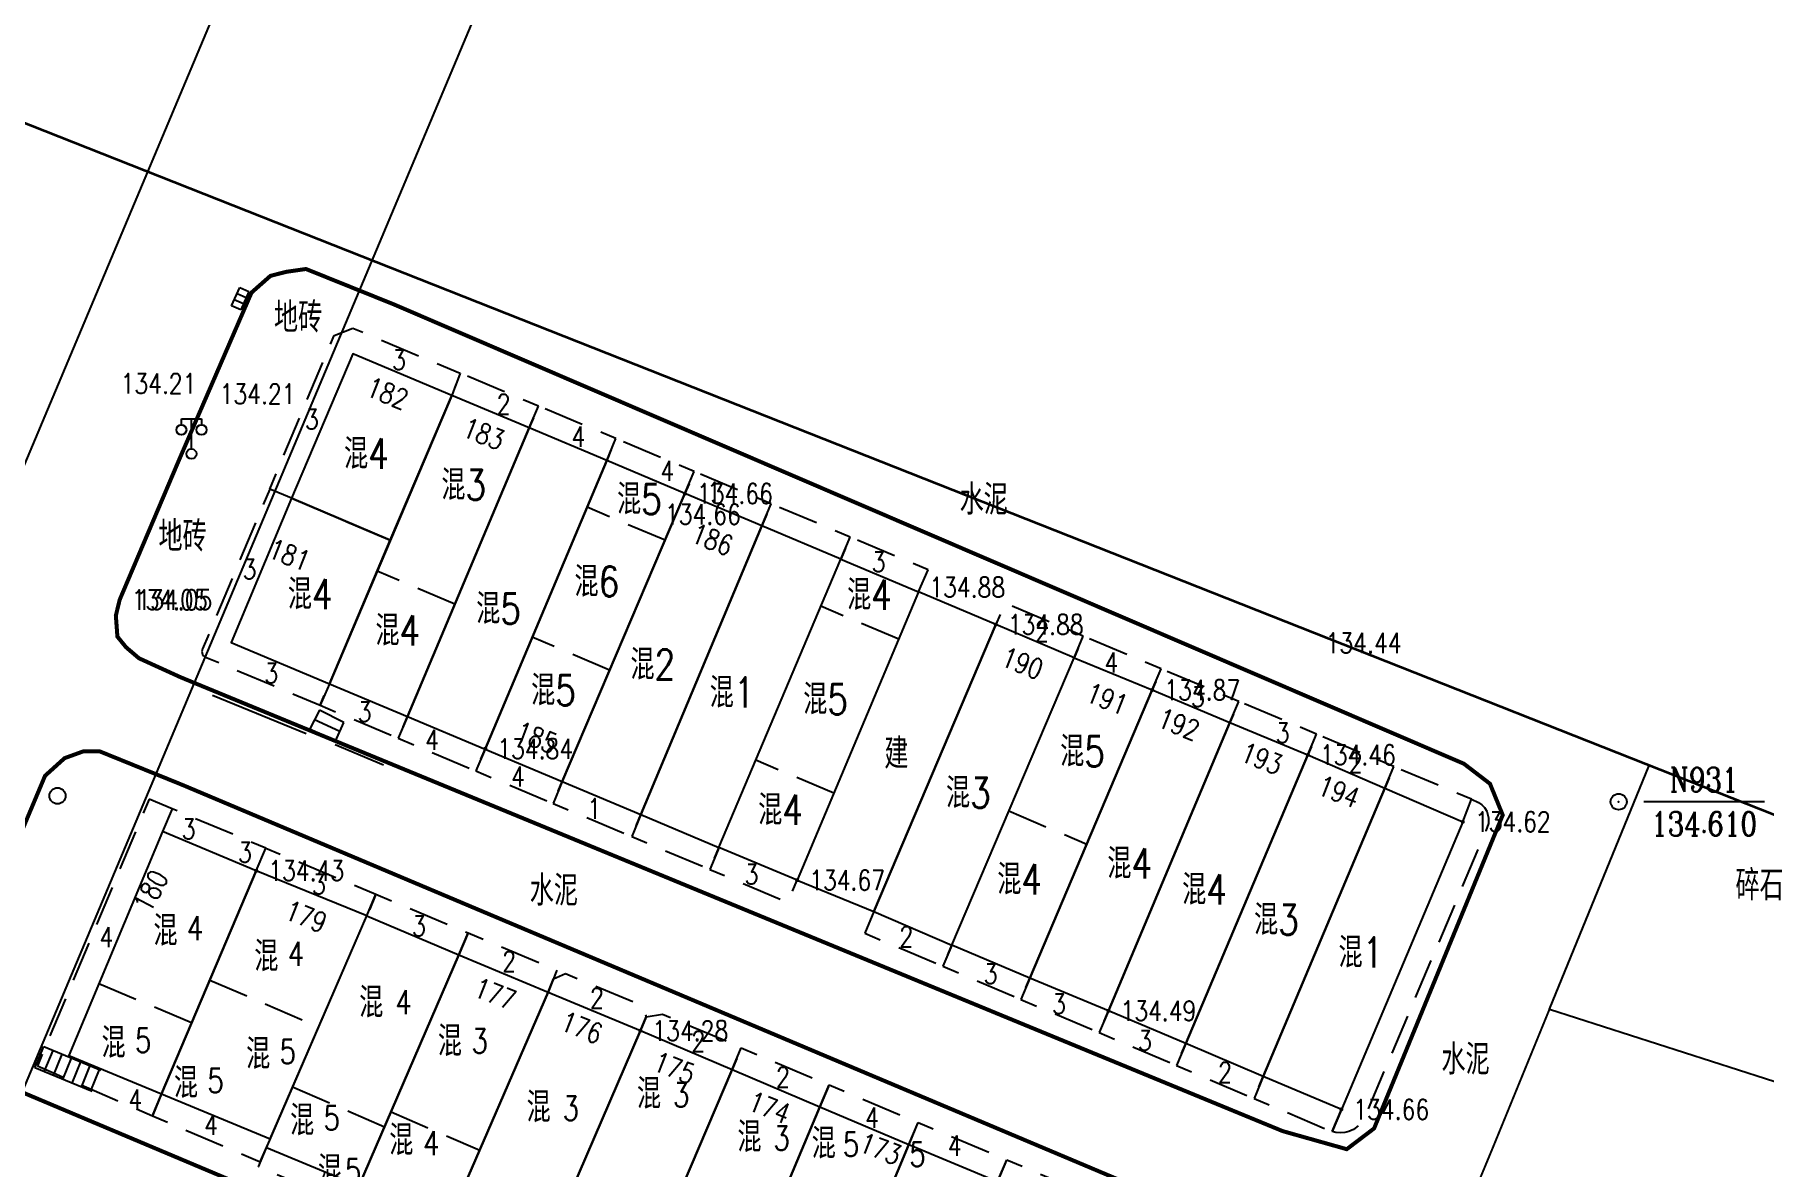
# Model space of a CAD drawing. Extents: x 529262 to 576451, y 2694391 to 2717535.
# Drawn here: x 566230.4 to 566316.5, y 2711377.1 to 2711433.5 of the extents above; entities that cross this region are included whole.
import ezdxf
from ezdxf.enums import TextEntityAlignment as Align
from ezdxf.xclip import XClip

# ---------------------------------------------------------------- set-up
doc = ezdxf.new("R2010")
doc.units = 0
doc.header["$XCLIPFRAME"] = 0
doc.linetypes.add('ACAD_ISO12W100', pattern=[22, 12, -3, 0.5, -3, 0.5, -3])
doc.linetypes.add('X5', pattern=[3, 2, -1])
for name, color, linetype in [('DLDW', 8, 'Continuous'), ('DLSS', 4, 'Continuous'), ('DMTZ', 8, 'Continuous'), ('GCD', 8, 'Continuous'), ('GXYZ', 8, 'Continuous'), ('JMD', 8, 'Continuous'), ('KZD', 8, 'Continuous'), ('PP-COM', 7, 'Continuous'), ('RD-中线', 40, 'Continuous'), ('RD-红线', 7, 'Continuous'), ('ZBTZ', 8, 'Continuous'), ('ZJ', 7, 'Continuous')]:
    doc.layers.add(name, color=color, linetype=linetype)
doc.layers.add('控制界线1', color=30, linetype='ACAD_ISO12W100', lineweight=35)
doc.styles.add('HZ', font='rs.shx', dxfattribs={"width": 0.8, "bigfont": 'hztxt.shx'})
doc.styles.add('romanc', font='romanc.shx', dxfattribs={"width": 0.8})
doc.linetypes.add('10422', pattern='A,0.75,[150,AAA.SHX,S=0.5,R=0,X=0,Y=0.5],1.5,[177,AAA.SHX,S=1,R=0,X=0,Y=0.4],0.75', length=3)
doc.linetypes.add('1161', pattern='A,0,[149,AAA.SHX,S=0.15,R=0,X=0,Y=0],-1.6', length=1.6)

# ---------------------------------------------------------------- blocks, each defined once
blk = doc.blocks.new('A$C19FD0107')
at = {"layer": 'RD-中线', "color": 8, "linetype": 'Continuous', "flags": 128}
blk.add_lwpolyline([(-4726.19, 17121.075), (-4914.584, 16673.494)], dxfattribs=at)
at = {"layer": 'RD-红线', "color": 8, "linetype": 'Continuous', "flags": 128}
blk.add_lwpolyline([(-4726.832, 17088.618), (-4728.784, 17083.981), (-4785.157, 16950.052)], dxfattribs=at)
blk = doc.blocks.new('gc097')
at = {"color": 8}
for p, q in [((-1, 2.9), (-1, 3.5)), ((-1, 3.5), (1, 3.5)), ((0, 0.5), (0, 3.5)), ((1, 3.5), (1, 2.9))]:
    blk.add_line(p, q, dxfattribs=at)
for centre in [(-1, 2.4), (1, 2.4), (0, 0)]:
    blk.add_circle(centre, 0.5, dxfattribs=at)
blk = doc.blocks.new('gc041')
for p, q in [((-1, 0.5), (1, 0.5)), ((-1, -0.5), (-1, 0.5)), ((-0.33, 0.5), (-0.33, -0.5)), ((0.33, 0.5), (0.33, -0.5)), ((1, 0.5), (1, -0.5)), ((1, -0.5), (-1, -0.5))]:
    blk.add_line(p, q)
blk = doc.blocks.new('GC200')
at = {"linetype": 'Continuous', "const_width": 0.2, "flags": 128}
blk.add_lwpolyline([(-0.1, 0, 1), (0.1, 0, 1)], format="xyb", close=True, dxfattribs=at)
blk = doc.blocks.new('gc122')
at = {"color": 8}
blk.add_circle((0, 0), 0.8, dxfattribs=at)
blk = doc.blocks.new('gc117')
at = {"color": 8}
blk.add_circle((0, 0), 0.8, dxfattribs=at)
blk.add_point((0, 0), dxfattribs=at)

msp = doc.modelspace()

# ---------------------------------------------------------------- linework, layer by layer
at = {"layer": 'DLSS', "linetype": 'Continuous', "const_width": 0.2, "elevation": 134.442, "flags": 128}
msp.add_lwpolyline([(566248.285, 2711420.045), (566243.906, 2711421.808), (566242.935, 2711421.671), (566242.136, 2711421.467), (566241.196, 2711420.638), (566237.618, 2711412.383), (566234.632, 2711405.352), (566234.443, 2711404.568), (566234.52, 2711403.523), (566234.949, 2711402.994), (566235.595, 2711402.444), (566237.676, 2711401.496), (566292.51, 2711378.923), (566295.696, 2711378.025), (566297.057, 2711379.057), (566303.459, 2711394.647), (566302.823, 2711396.205), (566301.527, 2711397.198)], close=True, dxfattribs=at)
msp.add_lwpolyline([(566248.285, 2711420.045), (566243.906, 2711421.808), (566242.935, 2711421.671), (566242.136, 2711421.467), (566241.196, 2711420.638), (566237.618, 2711412.383), (566234.632, 2711405.352), (566234.443, 2711404.568), (566234.52, 2711403.523), (566234.949, 2711402.994), (566235.595, 2711402.444), (566237.676, 2711401.496), (566292.51, 2711378.923), (566295.696, 2711378.025), (566297.057, 2711379.057), (566303.459, 2711394.647), (566302.823, 2711396.205), (566301.527, 2711397.198)], close=True, dxfattribs=at)
at = {"layer": 'DLSS', "linetype": 'Continuous', "const_width": 0.2, "flags": 128}
msp.add_lwpolyline([(566225.13, 2711382.817), (566285.979, 2711357.177), (566287.625, 2711356.986), (566288.776, 2711357.92), (566293.449, 2711369.526), (566293.931, 2711370.715), (566293.793, 2711372.077), (566292.705, 2711372.931), (566291.643, 2711373.435), (566237.766, 2711396.141), (566233.618, 2711397.823), (566232.845, 2711397.823), (566231.891, 2711397.476), (566230.92, 2711396.599), (566225.13, 2711382.817)], close=True, dxfattribs=at)
at = {"layer": 'DLSS', "linetype": 'Continuous', "elevation": 133.879, "flags": 128}
msp.add_lwpolyline([(566305.789, 2711384.995, 0.1, 0.1, 0), (566302.962, 2711378.091, 0.1, 0.1, 0), (566302.962, 2711378.091, 0.1, 0.1, 0), (566302.962, 2711378.091, 0.1, 0.1, 0), (566302.962, 2711378.091, 0.1, 0.1, 0), (566302.962, 2711378.091, 0.1, 0.1, 0), (566299.632, 2711370.08, 0.1, 0.1, 0), (566293.029, 2711353.475, 0.1, 0.1, 0), (566291.343, 2711349.921, 0.1, 0.1, 0), (566223.392, 2711378.604, 0, 0, 0)], format="xyseb", dxfattribs=at)
at = {"layer": 'DMTZ', "linetype": '10422', "flags": 128}
for points in [[(566243.921, 2711398.685), (566239.255, 2711400.589)], [(566247.757, 2711397.124), (566245.35, 2711398.133)]]:
    msp.add_lwpolyline(points, dxfattribs=at)
at = {"layer": 'JMD', "linetype": 'Continuous'}
for p, q in [((566244.577, 2711399.857), (566244.075, 2711398.894)), ((566245.585, 2711398.798), (566244.332, 2711399.387)), ((566245.782, 2711399.258), (566244.577, 2711399.857)), ((566245.38, 2711398.316), (566245.782, 2711399.258)), ((566245.389, 2711398.338), (566244.087, 2711398.917)), ((566230.415, 2711382.065), (566230.855, 2711383.127)), ((566230.855, 2711383.127, 134.274), (566233.693, 2711381.964)), ((566230.877, 2711381.875), (566231.317, 2711382.938)), ((566231.34, 2711381.686), (566231.779, 2711382.748)), ((566233.257, 2711380.9), (566230.415, 2711382.065)), ((566231.803, 2711381.496), (566232.241, 2711382.559)), ((566232.265, 2711381.306), (566232.703, 2711382.37)), ((566232.728, 2711381.117), (566233.165, 2711382.18)), ((566233.19, 2711380.927), (566233.627, 2711381.991))]:
    msp.add_line(p, q, dxfattribs=at)
at = {"layer": 'JMD', "linetype": 'X5', "flags": 128}
for points in [[(566243.183, 2711410.406), (566242.099, 2711410.862), (566245.307, 2711418.493), (566246.233, 2711418.87), (566251.573, 2711416.627), (566251.163, 2711415.521)], [(566243.183, 2711410.406), (566242.099, 2711410.862), (566245.307, 2711418.493), (566246.233, 2711418.87), (566251.573, 2711416.627), (566251.163, 2711415.521)], [(566255.011, 2711413.902), (566255.467, 2711414.991), (566251.573, 2711416.627), (566251.163, 2711415.521)], [(566255.011, 2711413.902), (566255.467, 2711414.991), (566251.573, 2711416.627), (566251.163, 2711415.521)], [(566258.869, 2711412.279), (566259.327, 2711413.37), (566255.467, 2711414.991), (566255.011, 2711413.902)], [(566258.869, 2711412.279), (566259.327, 2711413.37), (566255.467, 2711414.991), (566255.011, 2711413.902)], [(566262.765, 2711410.64), (566263.224, 2711411.733), (566259.327, 2711413.37), (566258.869, 2711412.279)], [(566262.765, 2711410.64), (566263.224, 2711411.733), (566259.327, 2711413.37), (566258.869, 2711412.279)], [(566266.591, 2711409.031), (566267.05, 2711410.126), (566263.224, 2711411.733), (566262.765, 2711410.64)], [(566266.591, 2711409.031), (566267.05, 2711410.126), (566263.224, 2711411.733), (566262.765, 2711410.64)], [(566243.183, 2711410.406), (566242.099, 2711410.862), (566238.761, 2711402.921), (566238.738, 2711402.852), (566238.725, 2711402.777), (566238.731, 2711402.71), (566238.752, 2711402.64), (566238.809, 2711402.563), (566238.91, 2711402.506), (566244.609, 2711400.106), (566245.068, 2711401.178)], [(566243.183, 2711410.406), (566242.099, 2711410.862), (566238.761, 2711402.921), (566238.738, 2711402.852), (566238.725, 2711402.777), (566238.731, 2711402.71), (566238.752, 2711402.64), (566238.809, 2711402.563), (566238.91, 2711402.506), (566244.609, 2711400.106), (566245.068, 2711401.178)], [(566243.183, 2711410.406), (566248.101, 2711408.316)], [(566243.183, 2711410.406), (566248.101, 2711408.316)], [(566261.772, 2711408.312), (566257.889, 2711409.954)], [(566261.772, 2711408.312), (566257.889, 2711409.954)], [(566270.518, 2711407.379), (566270.978, 2711408.476), (566267.05, 2711410.126), (566266.591, 2711409.031)], [(566270.518, 2711407.379), (566270.978, 2711408.476), (566267.05, 2711410.126), (566266.591, 2711409.031)], [(566274.392, 2711405.749), (566274.862, 2711406.845), (566270.978, 2711408.476), (566270.518, 2711407.379)], [(566274.392, 2711405.749), (566274.862, 2711406.845), (566270.978, 2711408.476), (566270.518, 2711407.379)], [(566251.309, 2711405.135), (566247.454, 2711406.777), (566247.454, 2711406.777)], [(566251.309, 2711405.135), (566247.454, 2711406.777), (566247.454, 2711406.777)], [(566282.132, 2711402.475), (566282.582, 2711403.546), (566278.681, 2711405.184), (566278.231, 2711404.123)], [(566282.132, 2711402.475), (566282.582, 2711403.546), (566278.681, 2711405.184), (566278.231, 2711404.123)], [(566273.399, 2711403.396), (566273.399, 2711403.396), (566269.526, 2711405.033)], [(566273.399, 2711403.396), (566273.399, 2711403.396), (566269.526, 2711405.033)], [(566259.016, 2711401.85), (566255.165, 2711403.491)], [(566259.016, 2711401.85), (566255.165, 2711403.491)], [(566286.021, 2711400.867), (566286.462, 2711401.917), (566282.582, 2711403.546), (566282.132, 2711402.475)], [(566286.021, 2711400.867), (566286.462, 2711401.917), (566282.582, 2711403.546), (566282.132, 2711402.475)], [(566289.881, 2711399.249), (566290.32, 2711400.296), (566286.462, 2711401.917), (566286.021, 2711400.867)], [(566245.068, 2711401.178), (566244.609, 2711400.106), (566248.5, 2711398.468), (566248.95, 2711399.548)], [(566293.765, 2711397.64), (566294.197, 2711398.669), (566290.32, 2711400.296), (566289.881, 2711399.249)], [(566248.95, 2711399.548), (566248.5, 2711398.468), (566252.363, 2711396.841), (566252.818, 2711397.924)], [(566297.591, 2711395.982), (566298.041, 2711397.054), (566294.197, 2711398.669), (566293.765, 2711397.64)], [(566252.818, 2711397.924), (566252.363, 2711396.841), (566256.198, 2711395.227), (566256.654, 2711396.314)], [(566270.169, 2711395.733), (566266.287, 2711397.374)], [(566301.473, 2711394.314), (566301.912, 2711395.429), (566298.041, 2711397.054), (566297.591, 2711395.982)], [(566256.654, 2711396.314), (566256.198, 2711395.227), (566260.115, 2711393.577), (566260.573, 2711394.669)], [(566237.242, 2711394.952), (566236.096, 2711395.432), (566230.536, 2711382.165), (566236.263, 2711379.689), (566236.722, 2711380.782)], [(566241.431, 2711391.878), (566241.901, 2711393.003), (566237.242, 2711394.952), (566236.771, 2711393.825)], [(566278.884, 2711394.849), (566282.759, 2711393.201), (566282.759, 2711393.201)], [(566301.912, 2711395.429), (566301.912, 2711395.429), (566301.912, 2711395.429), (566302.261, 2711395.264), (566302.423, 2711395.155), (566302.549, 2711395.021), (566302.549, 2711395.021), (566302.663, 2711394.837), (566302.75, 2711394.511), (566302.743, 2711394.22), (566302.617, 2711393.862), (566296.557, 2711379.556), (566296.365, 2711379.266), (566296.04, 2711379.011), (566295.805, 2711378.909), (566295.608, 2711378.859), (566295.39, 2711378.834), (566295.145, 2711378.859), (566294.967, 2711378.904), (566294.967, 2711378.904), (566295.432, 2711380.002)], [(566260.573, 2711394.669), (566260.115, 2711393.577), (566263.995, 2711391.944), (566264.458, 2711393.047)], [(566241.431, 2711391.878), (566241.901, 2711393.003), (566247.384, 2711390.708), (566246.937, 2711389.639)], [(566264.458, 2711393.047), (566263.995, 2711391.944), (566267.874, 2711390.31), (566268.345, 2711391.406)], [(566246.937, 2711389.639), (566247.384, 2711390.708), (566251.969, 2711388.789), (566251.511, 2711387.694)], [(566272.17, 2711389.843), (566271.714, 2711388.769), (566275.597, 2711387.125), (566276.044, 2711388.179)], [(566251.511, 2711387.694), (566251.969, 2711388.789), (566256.396, 2711386.937), (566255.951, 2711385.842)], [(566276.044, 2711388.179), (566275.597, 2711387.125), (566279.475, 2711385.479), (566279.923, 2711386.534)], [(566233.603, 2711386.273), (566238.22, 2711384.313)], [(566239.121, 2711386.436), (566244.535, 2711384.109)], [(566255.951, 2711385.842), (566256.217, 2711386.5), (566256.819, 2711386.766), (566260.643, 2711385.173), (566260.839, 2711384.601), (566260.547, 2711383.922)], [(566279.923, 2711386.534), (566279.475, 2711385.479), (566283.377, 2711383.823), (566283.838, 2711384.908)], [(566260.547, 2711383.922), (566260.839, 2711384.601), (566261.638, 2711384.747), (566264.943, 2711383.354), (566265.344, 2711382.538), (566265.111, 2711381.99)], [(566283.838, 2711384.908), (566283.377, 2711383.823), (566287.221, 2711382.192), (566287.684, 2711383.283)], [(566265.111, 2711381.99), (566265.568, 2711383.063), (566269.939, 2711381.221), (566269.478, 2711380.126)], [(566287.684, 2711383.283), (566287.221, 2711382.192), (566291.081, 2711380.553), (566291.544, 2711381.643)], [(566243.24, 2711381.12), (566247.816, 2711379.143), (566247.816, 2711379.143)], [(566269.478, 2711380.126), (566269.939, 2711381.221), (566274.363, 2711379.357), (566273.903, 2711378.264)], [(566291.544, 2711381.643), (566291.081, 2711380.553), (566294.967, 2711378.904), (566295.432, 2711380.002)], [(566236.722, 2711380.782), (566236.263, 2711379.689), (566241.63, 2711377.395), (566242.123, 2711378.532)], [(566248.137, 2711379.886), (566252.549, 2711377.978)], [(566273.903, 2711378.264), (566274.363, 2711379.357), (566278.78, 2711377.496), (566278.323, 2711376.411)], [(566278.323, 2711376.411), (566278.78, 2711377.496), (566283.186, 2711375.64), (566282.728, 2711374.553)]]:
    msp.add_lwpolyline(points, dxfattribs=at)
at = {"layer": 'JMD', "linetype": 'Continuous', "flags": 128}
for points in [[(566243.183, 2711410.406), (566248.101, 2711408.316), (566251.163, 2711415.521), (566246.229, 2711417.596)], [(566243.183, 2711410.406), (566248.101, 2711408.316), (566251.163, 2711415.521), (566246.229, 2711417.596)], [(566268.345, 2711391.406), (566272.17, 2711389.843), (566278.231, 2711404.123), (566274.392, 2711405.749)], [(566268.345, 2711391.406), (566272.17, 2711389.843), (566278.231, 2711404.123), (566274.392, 2711405.749)], [(566272.17, 2711389.843), (566276.044, 2711388.179), (566282.132, 2711402.475), (566278.231, 2711404.123)], [(566272.17, 2711389.843), (566276.044, 2711388.179), (566282.132, 2711402.475), (566278.231, 2711404.123)], [(566282.132, 2711402.475), (566286.021, 2711400.867), (566279.923, 2711386.534), (566276.044, 2711388.179)], [(566286.021, 2711400.867), (566289.881, 2711399.249), (566283.838, 2711384.908), (566279.923, 2711386.534)], [(566289.881, 2711399.249), (566293.765, 2711397.64), (566287.684, 2711383.283), (566283.838, 2711384.908)], [(566293.765, 2711397.64), (566297.591, 2711395.982), (566291.544, 2711381.643), (566287.684, 2711383.283)], [(566297.591, 2711395.982), (566301.473, 2711394.314), (566301.473, 2711394.314), (566295.432, 2711380.002), (566291.544, 2711381.643)], [(566246.937, 2711389.639), (566251.511, 2711387.694), (566246.535, 2711376.178), (566241.933, 2711378.094)], [(566251.511, 2711387.694), (566255.951, 2711385.842), (566250.971, 2711374.33), (566246.535, 2711376.178)], [(566255.951, 2711385.842), (566260.547, 2711383.922), (566255.563, 2711372.353), (566250.971, 2711374.33)], [(566260.547, 2711383.922), (566265.111, 2711381.99), (566260.192, 2711370.436), (566255.563, 2711372.353)], [(566265.111, 2711381.99), (566269.478, 2711380.126), (566264.61, 2711368.556), (566260.192, 2711370.436)], [(566269.478, 2711380.126), (566273.903, 2711378.264), (566269.063, 2711366.661), (566264.61, 2711368.556)], [(566273.903, 2711378.264), (566278.323, 2711376.411), (566273.448, 2711364.835), (566269.063, 2711366.661)]]:
    msp.add_lwpolyline(points, close=True, dxfattribs=at)
for points, elevation in [([(566255.011, 2711413.902), (566251.163, 2711415.521), (566245.068, 2711401.178), (566248.95, 2711399.548)], 134.846), ([(566255.011, 2711413.902), (566251.163, 2711415.521), (566245.068, 2711401.178), (566248.95, 2711399.548)], 134.846), ([(566258.869, 2711412.279), (566255.011, 2711413.902), (566248.95, 2711399.548), (566252.818, 2711397.924)], 134.868), ([(566258.869, 2711412.279), (566255.011, 2711413.902), (566248.95, 2711399.548), (566252.818, 2711397.924)], 134.868), ([(566262.765, 2711410.64), (566258.869, 2711412.279), (566252.818, 2711397.924), (566256.654, 2711396.314)], 134.661), ([(566262.765, 2711410.64), (566258.869, 2711412.279), (566252.818, 2711397.924), (566256.654, 2711396.314)], 134.661), ([(566243.183, 2711410.406), (566240.187, 2711403.227), (566245.068, 2711401.178), (566248.101, 2711408.316)], 134.87), ([(566243.183, 2711410.406), (566240.187, 2711403.227), (566245.068, 2711401.178), (566248.101, 2711408.316)], 134.87), ([(566266.591, 2711409.031), (566262.765, 2711410.64), (566256.654, 2711396.314), (566260.573, 2711394.669)], 135.33), ([(566266.591, 2711409.031), (566262.765, 2711410.64), (566256.654, 2711396.314), (566260.573, 2711394.669)], 135.33), ([(566270.518, 2711407.379), (566266.591, 2711409.031), (566260.573, 2711394.669), (566264.454, 2711393.039)], 134.606), ([(566270.518, 2711407.379), (566266.591, 2711409.031), (566260.573, 2711394.669), (566264.454, 2711393.039)], 134.606), ([(566268.345, 2711391.406), (566264.454, 2711393.039), (566270.518, 2711407.379), (566274.392, 2711405.749), (566268.345, 2711391.406)], 134.668), ([(566268.345, 2711391.406), (566264.454, 2711393.039), (566270.518, 2711407.379), (566274.392, 2711405.749), (566268.345, 2711391.406)], 134.668), ([(566241.431, 2711391.878), (566236.771, 2711393.825), (566232.1, 2711382.689), (566236.722, 2711380.782)], 133.77), ([(566246.937, 2711389.639), (566241.431, 2711391.878), (566236.722, 2711380.782), (566242.123, 2711378.532)], 133.77)]:
    msp.add_lwpolyline(points, close=True, dxfattribs=dict(at, elevation=elevation))
for points in [[(566282.132, 2711402.475), (566282.132, 2711402.475)], [(566295.432, 2711380.002), (566294.967, 2711378.904)]]:
    msp.add_lwpolyline(points, dxfattribs=at)
at = {"layer": 'JMD', "linetype": 'Continuous', "elevation": 134.615, "flags": 128}
msp.add_lwpolyline([(566301.473, 2711394.314), (566301.912, 2711395.429)], dxfattribs=at)
at = {"layer": 'JMD', "linetype": 'X5', "elevation": 135.878, "flags": 128}
msp.add_lwpolyline([(566246.535, 2711376.178), (566246.14, 2711375.229), (566241.538, 2711377.148), (566241.933, 2711378.094)], dxfattribs=at)
at = {"layer": 'KZD', "linetype": 'Continuous'}
msp.add_line((566316.478, 2711395.307, 134.61), (566310.478, 2711395.307, 134.61), dxfattribs=at)
at = {"layer": 'ZBTZ', "linetype": '1161', "flags": 128}
for points in [[(566305.789, 2711384.995), (566310.748, 2711397.103)], [(566305.789, 2711384.995), (566317.876, 2711381.104)]]:
    msp.add_lwpolyline(points, dxfattribs=at)
at = {"layer": '控制界线1', "color": 252, "linetype": 'Continuous', "flags": 128}
msp.add_lwpolyline([(566606.933, 2711087.702), (566644.711, 2711153.019), (566598.698, 2711283.071), (566496.002, 2711357.662), (566390.249, 2711365.689), (566217.966, 2711433.767), (566135.414, 2711495.399), (566100.815, 2711531.11), (566057.471, 2711541.747), (566041.502, 2711497.298), (566109.581, 2711415.474), (566178.415, 2711344.369), (566249.168, 2711298.339), (566348.438, 2711264.105), (566455.277, 2711261.066), (566502.459, 2711244.312), (566526.428, 2711223.352), (566516.162, 2711173.585), (566513.881, 2711148.132)], close=True, dxfattribs=at)
msp.add_lwpolyline([(566606.933, 2711087.702), (566644.711, 2711153.019), (566598.698, 2711283.071), (566496.002, 2711357.662), (566390.249, 2711365.689), (566217.966, 2711433.767), (566135.414, 2711495.399), (566100.815, 2711531.11), (566057.471, 2711541.747), (566041.502, 2711497.298), (566109.581, 2711415.474), (566178.415, 2711344.369), (566249.168, 2711298.339), (566348.438, 2711264.105), (566455.277, 2711261.066), (566502.459, 2711244.312), (566526.428, 2711223.352), (566516.162, 2711173.585), (566513.881, 2711148.132)], close=True, dxfattribs=at)
msp.add_lwpolyline([(566606.933, 2711087.702), (566644.711, 2711153.019), (566598.698, 2711283.071), (566496.002, 2711357.662), (566390.249, 2711365.689), (566217.966, 2711433.767), (566135.414, 2711495.399), (566100.815, 2711531.11), (566057.471, 2711541.747), (566041.502, 2711497.298), (566109.581, 2711415.474), (566178.415, 2711344.369), (566249.168, 2711298.339), (566348.438, 2711264.105), (566455.277, 2711261.066), (566502.459, 2711244.312), (566526.428, 2711223.352), (566516.162, 2711173.585), (566513.881, 2711148.132)], close=True, dxfattribs=at)

# ---------------------------------------------------------------- block references
at = {"layer": 'DLDW', "linetype": 'Continuous', "xscale": 0.5, "yscale": 0.5, "zscale": 0.5}
msp.add_blockref('gc097', (566238.203, 2711412.611, 134.24), dxfattribs=at)
msp.add_blockref('gc097', (566238.203, 2711412.611, 134.24), dxfattribs=at)
at = {"layer": 'GCD', "linetype": 'Continuous'}
ref = msp.add_blockref('GC200', (566239.01, 2711415.595, 134.209), dxfattribs=dict(at, xscale=0.5, yscale=0.5))
ref.add_attrib('height', '134.21', dxfattribs={"linetype": 'Continuous', "height": 1, "style": 'HZ', "width": 0.8}).set_placement((566239.61, 2711415.595, 134.209), align=Align.MIDDLE_LEFT)
at = {"layer": 'GCD', "linetype": 'Continuous', "xscale": 0.5, "yscale": 0.5}
for p in [(566239.01, 2711415.595, 134.209), (566262.764, 2711410.636, 134.661)]:
    msp.add_blockref('GC200', p, dxfattribs=at)
at = {"layer": 'GCD', "linetype": 'Continuous'}
ref = msp.add_blockref('GC200', (566262.764, 2711410.636, 134.661), dxfattribs=dict(at, xscale=0.5, yscale=0.5))
ref.add_attrib('height', '134.66', dxfattribs={"linetype": 'Continuous', "height": 1, "style": 'HZ', "width": 0.8}).set_placement((566263.364, 2711410.636, 134.661), align=Align.MIDDLE_LEFT)
at = {"layer": 'GCD'}
ref = msp.add_blockref('GC200', (566234.632, 2711405.352, 134.05), dxfattribs=dict(at, xscale=0.5, yscale=0.5))
ref.add_attrib('height', '134.05', dxfattribs={"linetype": 'Continuous', "height": 1, "style": 'HZ', "width": 0.8}).set_placement((566235.232, 2711405.352, 134.05), align=Align.MIDDLE_LEFT)
at = {"layer": 'GCD', "xscale": 0.5, "yscale": 0.5}
for p in [(566234.632, 2711405.352, 134.05), (566278.231, 2711404.123, 134.877)]:
    msp.add_blockref('GC200', p, dxfattribs=at)
at = {"layer": 'GCD'}
ref = msp.add_blockref('GC200', (566278.231, 2711404.123, 134.877), dxfattribs=dict(at, xscale=0.5, yscale=0.5))
ref.add_attrib('height', '134.88', dxfattribs={"linetype": 'Continuous', "height": 1, "style": 'HZ', "width": 0.8}).set_placement((566278.831, 2711404.123, 134.877), align=Align.MIDDLE_LEFT)
at = {"layer": 'GCD', "linetype": 'Continuous'}
ref = msp.add_blockref('GC200', (566286.021, 2711400.867, 134.867), dxfattribs=dict(at, xscale=0.5, yscale=0.5, zscale=0.5))
ref.add_attrib('height', '134.87', dxfattribs={"linetype": 'Continuous', "height": 1, "style": 'HZ', "width": 0.8}).set_placement((566286.621, 2711400.867, 134.867), align=Align.MIDDLE_LEFT)
ref = msp.add_blockref('GC200', (566252.827, 2711397.945, 134.839), dxfattribs=dict(at, xscale=0.5, yscale=0.5))
ref.add_attrib('height', '134.84', dxfattribs={"linetype": 'Continuous', "height": 1, "style": 'HZ', "width": 0.8}).set_placement((566253.427, 2711397.945, 134.839), align=Align.MIDDLE_LEFT)
at = {"layer": 'GCD'}
ref = msp.add_blockref('GC200', (566293.765, 2711397.64, 134.46), dxfattribs=dict(at, xscale=0.5, yscale=0.5))
ref.add_attrib('height', '134.46', dxfattribs={"linetype": 'Continuous', "height": 1, "style": 'HZ', "width": 0.8}).set_placement((566294.365, 2711397.64, 134.46), align=Align.MIDDLE_LEFT)
at = {"layer": 'GCD', "linetype": 'Continuous'}
ref = msp.add_blockref('GC200', (566301.473, 2711394.314, 134.615), dxfattribs=dict(at, xscale=0.5, yscale=0.5, zscale=0.5))
ref.add_attrib('height', '134.62', dxfattribs={"linetype": 'Continuous', "height": 1, "style": 'HZ', "width": 0.8}).set_placement((566302.073, 2711394.314, 134.615), align=Align.MIDDLE_LEFT)
ref = msp.add_blockref('GC200', (566241.431, 2711391.878, 134.429), dxfattribs=dict(at, xscale=0.5, yscale=0.5))
ref.add_attrib('height', '134.43', dxfattribs={"linetype": 'Continuous', "height": 1, "style": 'HZ', "width": 0.8}).set_placement((566242.031, 2711391.878, 134.429), align=Align.MIDDLE_LEFT)
ref = msp.add_blockref('GC200', (566268.345, 2711391.406, 134.668), dxfattribs=dict(at, xscale=0.5, yscale=0.5))
ref.add_attrib('height', '134.67', dxfattribs={"linetype": 'Continuous', "height": 1, "style": 'HZ', "width": 0.8}).set_placement((566268.945, 2711391.406, 134.668), align=Align.MIDDLE_LEFT)
ref = msp.add_blockref('GC200', (566283.838, 2711384.908, 134.485), dxfattribs=dict(at, xscale=0.5, yscale=0.5))
ref.add_attrib('height', '134.49', dxfattribs={"linetype": 'Continuous', "height": 1, "style": 'HZ', "width": 0.8}).set_placement((566284.438, 2711384.908, 134.485), align=Align.MIDDLE_LEFT)
at = {"layer": 'GCD'}
ref = msp.add_blockref('GC200', (566260.544, 2711383.917, 134.283), dxfattribs=dict(at, xscale=0.5, yscale=0.5))
ref.add_attrib('height', '134.28', dxfattribs={"linetype": 'Continuous', "height": 1, "style": 'HZ', "width": 0.8}).set_placement((566261.144, 2711383.917, 134.283), align=Align.MIDDLE_LEFT)
at = {"layer": 'GCD', "linetype": 'Continuous'}
ref = msp.add_blockref('GC200', (566295.425, 2711380.002, 134.657), dxfattribs=dict(at, xscale=0.5, yscale=0.5, zscale=0.5))
ref.add_attrib('height', '134.66', dxfattribs={"linetype": 'Continuous', "height": 1, "style": 'HZ', "width": 0.8}).set_placement((566296.025, 2711380.002, 134.657), align=Align.MIDDLE_LEFT)
at = {"layer": 'GXYZ', "linetype": 'Continuous', "xscale": 0.5000000002103114, "yscale": 0.5000000002103114, "zscale": 0.5000000002103114, "rotation": 245.9899407663087}
msp.add_blockref('gc041', (566240.633, 2711420.329, 134.059), dxfattribs=at)
msp.add_blockref('gc041', (566240.633, 2711420.329, 134.059), dxfattribs=at)
at = {"layer": 'KZD', "linetype": 'Continuous', "xscale": 0.5, "yscale": 0.5, "zscale": 0.5}
msp.add_blockref('gc117', (566309.228, 2711395.307, 134.61), dxfattribs=at)
at = {"layer": 'PP-COM'}
ref = msp.add_blockref('A$C19FD0107', (570997.993, 2694390.603), dxfattribs=at)
XClip(ref).set_block_clipping_path([(-9366.4383134884, 14428.6043910822), (-3328.4480743363, 17452.7484863754)])
at = {"layer": 'ZBTZ', "linetype": 'Continuous', "xscale": 0.5, "yscale": 0.5, "zscale": 0.5}
msp.add_blockref('gc122', (566231.538, 2711395.601), dxfattribs=at)

# ---------------------------------------------------------------- texts
at = {"layer": 'GCD', "linetype": 'Continuous', "style": 'HZ', "width": 0.8}
for s, p in [('134.21', (566236.564, 2711416.108)), ('134.66', (566263.656, 2711409.603)), ('134.88', (566276.812, 2711405.98)), ('134.05', (566237.357, 2711405.352)), ('134.44', (566296.535, 2711403.206))]:
    msp.add_text(s, height=1, dxfattribs=at).set_placement(p, align=Align.MIDDLE)
at = {"layer": 'JMD', "linetype": 'Continuous', "style": 'HZ', "width": 0.8}
for s, p in [('混4', (566248.025, 2711412.62)), ('混4', (566248.025, 2711412.62)), ('混5', (566261.612, 2711410.36)), ('混5', (566261.612, 2711410.36)), ('混6', (566259.492, 2711406.26)), ('混6', (566259.492, 2711406.26)), ('混4', (566245.23, 2711405.634)), ('混4', (566245.23, 2711405.634)), ('混4', (566273.059, 2711405.6)), ('混4', (566273.059, 2711405.6)), ('混5', (566254.602, 2711404.911)), ('混5', (566254.602, 2711404.911)), ('混4', (566249.588, 2711403.826)), ('混4', (566249.588, 2711403.826)), ('混2', (566262.277, 2711402.135)), ('混2', (566262.277, 2711402.135)), ('混5', (566257.335, 2711400.854)), ('混1', (566266.223, 2711400.741)), ('混5', (566270.876, 2711400.404)), ('混5', (566283.661, 2711397.813)), ('混3', (566277.983, 2711395.754)), ('混4', (566268.634, 2711394.904)), ('混4', (566286.01, 2711392.235)), ('混4', (566289.734, 2711390.941)), ('混3', (566293.312, 2711389.438)), ('混1', (566297.514, 2711387.81)), ('混', (566247.75, 2711385.326))]:
    msp.add_text(s, height=1.5, dxfattribs=at).set_placement(p, align=Align.MIDDLE_RIGHT)
for s, height, p in [('混3', 1.5, (566251.754, 2711411.13)), ('混3', 1.5, (566251.754, 2711411.13)), ('建', 1.5, (566273.284, 2711397.78)), ('混4', 1.5, (566279.42, 2711391.509)), ('混', 1.5, (566236.913, 2711388.958)), ('4', 1.2, (566238.387, 2711389.015)), ('混', 1.5, (566241.932, 2711387.683)), ('4', 1.2, (566243.407, 2711387.74)), ('4', 1.2, (566248.756, 2711385.338)), ('混', 1.5, (566234.33, 2711383.38)), ('5', 1.2, (566235.804, 2711383.437)), ('混', 1.5, (566241.524, 2711382.829)), ('混', 1.5, (566251.064, 2711383.468)), ('3', 1.2, (566252.55, 2711383.408)), ('5', 1.2, (566242.999, 2711382.886)), ('混', 1.5, (566237.932, 2711381.388)), ('5', 1.2, (566239.406, 2711381.445)), ('混', 1.5, (566260.974, 2711380.85)), ('3', 1.2, (566262.579, 2711380.731)), ('混', 1.5, (566243.712, 2711379.525)), ('5', 1.2, (566245.187, 2711379.582)), ('混', 1.5, (566255.481, 2711380.179)), ('3', 1.2, (566257.086, 2711380.06)), ('混', 1.5, (566248.647, 2711378.541)), ('混', 1.5, (566265.971, 2711378.695)), ('4', 1.2, (566250.139, 2711378.323)), ('3', 1.2, (566267.576, 2711378.576)), ('混', 1.5, (566269.669, 2711378.377)), ('5', 1.2, (566271.029, 2711378.271)), ('混', 1.5, (566245.095, 2711377.008)), ('5', 1.2, (566274.335, 2711377.771)), ('5', 1.2, (566246.248, 2711376.952))]:
    msp.add_text(s, height=height, dxfattribs=at).set_placement(p, align=Align.MIDDLE)
at = {"layer": 'KZD', "linetype": 'Continuous', "style": 'romanc', "width": 0.8}
for s, p in [('N931', (566313.478, 2711396.407)), ('134.610', (566313.478, 2711394.207))]:
    msp.add_text(s, height=1.2, dxfattribs=at).set_placement(p, align=Align.MIDDLE)
at = {"layer": 'ZJ', "color": 8, "linetype": 'Continuous', "style": 'HZ', "width": 0.8}
for s, height, p in [('地砖', 1.5, (566243.512, 2711419.475)), ('地砖', 1.5, (566243.512, 2711419.475)), ('3', 1, (566248.531, 2711417.292)), ('3', 1, (566248.531, 2711417.292)), ('2', 1, (566253.737, 2711415.081)), ('2', 1, (566253.737, 2711415.081)), ('3', 1, (566244.197, 2711414.334)), ('3', 1, (566244.197, 2711414.334)), ('4', 1, (566257.465, 2711413.471)), ('4', 1, (566257.465, 2711413.471)), ('4', 1, (566261.881, 2711411.773)), ('4', 1, (566261.881, 2711411.773)), ('1', 1, (566264.207, 2711410.705)), ('1', 1, (566264.207, 2711410.705)), ('水泥', 1.5, (566277.632, 2711410.414)), ('水泥', 1.5, (566277.632, 2711410.414)), ('地砖', 1.5, (566237.764, 2711408.586)), ('地砖', 1.5, (566237.764, 2711408.586)), ('3', 1, (566272.403, 2711407.24)), ('3', 1, (566272.403, 2711407.24)), ('3', 1, (566241.095, 2711406.878)), ('3', 1, (566241.095, 2711406.878)), ('2', 1, (566280.535, 2711403.787)), ('2', 1, (566280.535, 2711403.787)), ('4', 1, (566283.981, 2711402.23)), ('4', 1, (566283.981, 2711402.23)), ('3', 1, (566242.177, 2711401.705)), ('3', 1, (566288.291, 2711400.525)), ('3', 1, (566246.819, 2711399.78)), ('3', 1, (566292.512, 2711398.738)), ('4', 1, (566250.173, 2711398.39)), ('2', 1, (566296.148, 2711397.259)), ('4', 1, (566254.451, 2711396.562)), ('1', 1, (566258.252, 2711394.964)), ('3', 1, (566238.069, 2711393.953)), ('3', 1, (566240.872, 2711392.793)), ('3', 1, (566266.076, 2711391.701)), ('3', 1, (566244.558, 2711391.205)), ('水泥', 1.5, (566256.241, 2711390.966)), ('3', 1, (566249.528, 2711389.127)), ('4', 1, (566233.968, 2711388.573)), ('2', 1, (566273.785, 2711388.599)), ('2', 1, (566254.015, 2711387.366)), ('3', 1, (566277.976, 2711386.753)), ('2', 1, (566258.382, 2711385.54)), ('3', 1, (566281.375, 2711385.256)), ('2', 1, (566263.432, 2711383.39)), ('3', 1, (566285.651, 2711383.429)), ('水泥', 1.5, (566301.609, 2711382.565)), ('2', 1, (566267.644, 2711381.607)), ('2', 1, (566289.644, 2711381.847)), ('4', 1, (566235.408, 2711380.49)), ('4', 1, (566239.177, 2711379.241)), ('4', 1, (566272.078, 2711379.595)), ('4', 1, (566276.189, 2711378.2))]:
    msp.add_text(s, height=height, dxfattribs=at).set_placement(p, align=Align.MIDDLE)
for s, rotation, p in [('182', 338.73677, (566247.961, 2711415.629)), ('182', 338.73677, (566247.961, 2711415.629)), ('183', 338.73677, (566252.744, 2711413.611)), ('183', 338.73677, (566252.744, 2711413.611)), ('186', 338.73677, (566264.121, 2711408.348)), ('186', 338.73677, (566264.121, 2711408.348)), ('181', 338.73677, (566243.074, 2711407.582)), ('181', 338.73677, (566243.074, 2711407.582)), ('190', 338.73677, (566279.559, 2711402.197)), ('190', 338.73677, (566279.559, 2711402.197)), ('191', 338.73677, (566283.765, 2711400.418)), ('185', 338.73677, (566255.377, 2711398.499)), ('192', 338.73677, (566287.336, 2711399.158)), ('193', 338.73677, (566291.462, 2711397.46)), ('194', 338.73677, (566295.301, 2711395.806)), ('180', 62.30534, (566236.182, 2711390.876)), ('179', 338.73677, (566243.907, 2711389.591)), ('177', 338.73677, (566253.315, 2711385.746)), ('176', 338.73677, (566257.627, 2711384.07)), ('175', 338.73677, (566262.233, 2711382.065)), ('174', 338.73677, (566266.968, 2711380.093)), ('173', 338.73677, (566272.489, 2711378.043))]:
    msp.add_text(s, height=1, rotation=rotation, dxfattribs=at).set_placement(p, align=Align.MIDDLE)
at = {"layer": 'ZJ', "color": 8, "linetype": 'X5', "style": 'HZ', "width": 0.8}
msp.add_text('碎石', height=1.5, dxfattribs=at).set_placement((566316.241, 2711391.238), align=Align.MIDDLE)

doc.saveas('drawing.dxf')
